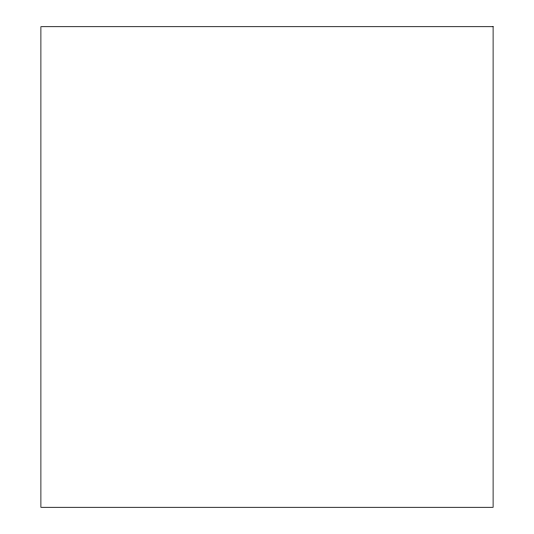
<?xml version="1.0" encoding="UTF-8"?>
<svg xmlns="http://www.w3.org/2000/svg" width="534" height="534" viewBox="0 0 534 534"><rect width="100%" height="100%" fill="white"/><g stroke="black" fill="none" stroke-linecap="round" stroke-linejoin="round"><path stroke-width="0.8" d="M493.109 26.7L40.891 26.7L40.891 507.3L493.109 507.3L493.109 26.7"/></g></svg>
